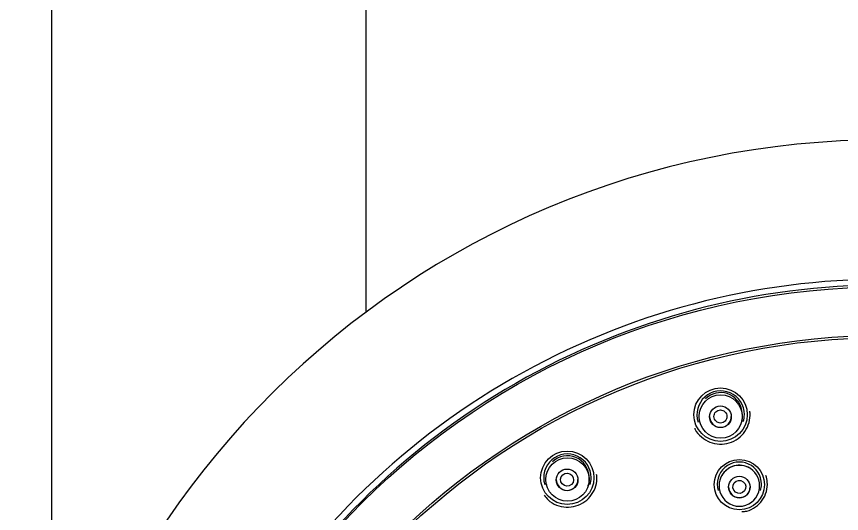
# Model space of a CAD drawing. Header units: millimetres. Extents: x -60 to 7633, y -2614 to 2146.
# Drawn here: x 5448.9 to 5506.1, y 1690.7 to 1725 of the extents above; entities that cross this region are included whole.
import ezdxf

# ---------------------------------------------------------------- set-up
doc = ezdxf.new("R2010")
doc.units = ezdxf.units.MM
doc.layers.get('0').update_dxf_attribs({"color": 250})

msp = doc.modelspace()

# ---------------------------------------------------------------- linework, layer by layer
at = {"linetype": 'Continuous'}
for p, q in [((5451.358, 1885.365), (5451.358, 1673.453)), ((5473.158, 1704.642), (5473.158, 1885.365)), ((5496.264, 1696.967), (5496.272, 1696.942)), ((5499.147, 1696.932), (5499.153, 1696.953)), ((5485.654, 1692.604), (5485.664, 1692.569)), ((5488.538, 1692.574), (5488.543, 1692.594)), ((5497.65, 1692.183), (5497.658, 1692.156)), ((5500.347, 1692.151), (5500.355, 1692.178))]:
    msp.add_line(p, q, dxfattribs=at)
for centre, radius in [((5497.702, 1697.497), 1.847), ((5497.71, 1697.37), 1.5), ((5497.696, 1697.35), 0.751), ((5487.085, 1693.131), 1.846), ((5487.098, 1693.008), 1.5), ((5499.004, 1692.657), 1.736), ((5487.072, 1692.982), 0.751), ((5499.004, 1692.487), 0.747)]:
    msp.add_circle(centre, radius, dxfattribs=at)
for centre, radius, start, end in [((5509.098, 1656.352), 60.161, 0.4064, 179.5936), ((5497.708, 1697.502), 1.642, 0, 198.3468), ((5497.709, 1697.525), 1.498, 10.1063, 134.1182), ((5497.709, 1697.398), 1.511, 192.6334, 196.7131), ((5497.709, 1697.402), 1.515, 336.9618, 0), ((5497.709, 1697.398), 1.511, 347.1776, 352.5381), ((5497.709, 1697.398), 1.511, 1.464, 5.5612), ((5497.709, 1697.402), 1.515, 0, 2.6553), ((5497.708, 1697.502), 1.642, 342.8524, 0), ((5487.096, 1693.139), 1.641, 0, 196.7092), ((5487.097, 1693.162), 1.497, 0, 134.0321), ((5499.004, 1692.683), 1.534, 0, 196.5939), ((5487.097, 1693.034), 1.51, 0, 31.0656), ((5499.004, 1692.581), 1.406, 0, 196.4033), ((5499.005, 1692.634), 1.371, 58.1821, 152.0381), ((5487.097, 1693.162), 1.497, 358.8643, 0), ((5487.096, 1693.139), 1.641, 342.8639, 0), ((5487.097, 1693.034), 1.51, 192.4336, 196.725), ((5487.097, 1693.034), 1.51, 343.0556, 0), ((5499.004, 1692.581), 1.406, 343.4147, 0), ((5499.004, 1692.683), 1.534, 343.5432, 0), ((5499.004, 1692.557), 1.399, 196.4092, 343.3953)]:
    msp.add_arc(centre, radius, start, end, dxfattribs=at)
for centre, major_axis, start_param, end_param in [((5509.098, 1655.606), (51.65, 0), 0, 3.141593), ((5509.098, 1655.697), (51.15, 0), 0, 3.141593), ((5497.697, 1697.371), (0.75, 0), 3.141593, 6.283185), ((5487.073, 1693.003), (0.75, 0), 3.141593, 6.283185), ((5499.004, 1692.498), (0.75, 0), 3.141593, 6.283185)]:
    msp.add_ellipse(centre, major_axis=major_axis, ratio=0.992546, start_param=start_param, end_param=end_param, dxfattribs=at)
for centre, major_axis, ratio in [((5509.098, 1655.559), (51.15, 0), 0.992546), ((5509.098, 1655.41), (47.938, 0), 0.992546), ((5509.098, 1655.388), (47.807, 0), 0.992546), ((5497.697, 1697.371), (0.181, -0.418), 0.987221), ((5487.073, 1693.003), (0.303, -0.341), 0.983754), ((5499.003, 1692.499), (0.357, -0.276), 0.996126)]:
    msp.add_ellipse(centre, major_axis=major_axis, ratio=ratio, dxfattribs=at)
for points, knots in [([(5495.912, 1696.571), (5495.923, 1696.537), (5496.004, 1696.305), (5496.369, 1695.925), (5496.947, 1695.563), (5497.632, 1695.421), (5498.319, 1695.51), (5498.94, 1695.82), (5499.423, 1696.32), (5499.708, 1696.933), (5499.761, 1697.445), (5499.737, 1697.692), (5499.731, 1697.744)], [0, 0, 0, 0, 0.016897, 0.137847, 0.258485, 0.378938, 0.499332, 0.619718, 0.740058, 0.860393, 0.974998, 1, 1, 1, 1]), ([(5485.493, 1691.93), (5485.583, 1691.804), (5485.789, 1691.523), (5486.334, 1691.209), (5487.006, 1691.059), (5487.698, 1691.144), (5488.319, 1691.45), (5488.805, 1691.947), (5489.094, 1692.557), (5489.149, 1693.068), (5489.126, 1693.315), (5489.121, 1693.366)], [0, 0, 0, 0, 0.079662, 0.208646, 0.337337, 0.465877, 0.594357, 0.722767, 0.851097, 0.973241, 1, 1, 1, 1]), ([(5499.18, 1690.794), (5499.306, 1690.799), (5499.623, 1690.816), (5500.149, 1691.086), (5500.625, 1691.555), (5500.913, 1692.162), (5500.973, 1692.779), (5500.891, 1693.118), (5500.848, 1693.28)], [0, 0, 0, 0, 0.099297, 0.291416, 0.483497, 0.675532, 0.867533, 1, 1, 1, 1])]:
    msp.add_open_spline(points, degree=3, knots=knots, dxfattribs=at)

doc.saveas('drawing.dxf')
